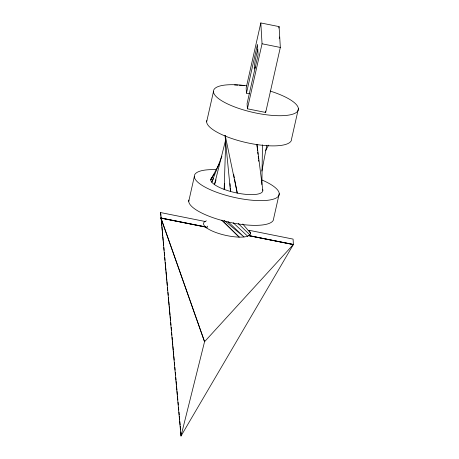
<?xml version="1.0" encoding="UTF-8"?>
<svg xmlns="http://www.w3.org/2000/svg" width="459" height="459" viewBox="0 0 459 459"><rect width="100%" height="100%" fill="white"/><g stroke="black" fill="none" stroke-linecap="round" stroke-linejoin="round"><path stroke-width="0.69" d="M261.865 184.558L262.473 144.837M225.719 141.074L224.17 189.406L224.686 183.709M255.33 67.02L255.284 67.169A10.896 0.866 -78.7 0 1 254.475 65.407A10.896 0.866 -78.7 0 1 257.275 51.322L257.757 49.681M261.882 171.035L266.799 145.262M188.735 201.346L194.306 176.617M206.642 121.87L213.446 91.702M246.472 93.171L257.459 44.414L258.078 54.828L247.085 103.585L247.395 108.794L265.675 112.455L280.329 47.449L279.089 26.611L260.81 22.95L246.162 87.962L246.472 93.171L249.283 93.734M247.395 108.794L262.049 43.783L260.81 22.95M278.774 28.01L279.089 26.611M279.256 193.635L273.679 218.364A43.456 12.531 12.7 0 1 229.758 222.363A43.456 12.531 12.7 0 1 188.884 200.038M298.396 108.714L291.591 138.888A43.456 12.531 12.7 0 1 247.671 142.892A43.456 12.531 12.7 0 1 206.797 120.562M225.53 140.402L214.468 184.587L216.046 179.842M279.215 38.344L279.709 37.03M221.898 156.175L211.754 182.148L213.659 178.304M206.349 220.819L204.094 222.087L203.406 223.791L204.318 225.817L206.779 228.025A24.143 6.96 12.7 0 0 247.648 236.213L249.903 234.945L250.597 233.241L249.685 231.216L248.91 230.521M206.779 228.025L207.657 226.115M219.127 164.167L210.744 179.911L212.695 176.944M265.52 150.776L268.544 145.136M248.485 235.656L293.393 244.469L293.077 239.099L249.214 230.309M248.64 235.513L293.393 244.475L180.995 436.05L160.604 212.563L205.162 221.49M214.669 173.295L211.507 178.029A26.639 7.683 12.7 0 0 235.547 192.717A26.639 7.683 12.7 0 0 262.537 189.257M293.393 244.469L204.559 341.703L180.995 436.05L180.754 432.017M234.543 84.955L237.986 85.139M239.363 85.213L244.182 85.477M205.489 226.872L160.925 217.945L204.559 341.703L160.943 218.117L206.252 227.079M262.049 43.783L280.329 47.449M160.943 218.117L206.464 227.239M248.744 235.587L293.307 244.63M224.187 220.4L243.987 236.953L228.02 221.64M233.235 222.787L247.648 236.213M238.232 223.522L249.903 234.945M221.806 220.142L239.168 237.119L222.058 220.268M242.782 224.009L250.597 233.241M225.271 135.669L237.251 193.078L234.572 179.119M233.631 174.231L234.302 177.725M256.948 144.361L262.818 190.342M256.874 144.35L257.591 150.701M257.746 152.113L257.987 154.23M258.228 156.347L258.463 158.464M258.624 159.875L258.784 161.287M225.025 135.359L230.498 191.455L230.286 187.909M160.604 212.563L160.868 215.414M161 216.837L161.327 220.406M161.522 222.54L161.786 225.392M161.918 226.821L162.245 230.384M162.377 231.806L162.704 235.369M162.836 236.798L163.163 240.361M163.295 241.784L163.622 245.353M163.823 247.487L164.081 250.339M164.282 252.479L164.54 255.33M164.741 257.47L164.999 260.316M165.2 262.456L165.458 265.308M165.59 266.731L165.917 270.299M166.049 271.722L166.376 275.285M166.508 276.714L166.835 280.277M166.967 281.7L167.294 285.263M167.495 287.403L167.753 290.254M167.954 292.394L168.212 295.246M168.413 297.38L168.671 300.232M168.803 301.661L169.13 305.224M169.262 306.646L169.589 310.209M169.721 311.638L170.048 315.201M170.18 316.63L170.507 320.193M170.708 322.327L170.966 325.179M171.167 327.319L171.425 330.17M171.626 332.31L171.884 335.162M172.085 337.296L172.343 340.148M172.475 341.576L172.802 345.139M172.934 346.562L173.261 350.125M173.393 351.554L173.726 355.117M173.852 356.54L174.185 360.108M174.38 362.243L174.644 365.094M174.839 367.234L175.103 370.086M175.298 372.22L175.562 375.072M175.757 377.212L176.021 380.063M176.147 381.486L176.48 385.055M176.606 386.478L176.939 390.041M177.065 391.47L177.398 395.033M177.524 396.456L177.857 400.019M178.052 402.159L178.316 405.01M178.511 407.15L178.775 410.002M178.97 412.136L179.234 414.988M179.366 416.416L179.693 419.979M179.825 421.402L180.152 424.965M180.284 426.394L180.611 429.957M265.6 111.153L265.675 112.455M230.028 183.646L230.2 186.486M262.026 180.014A43.456 12.531 12.7 0 1 267.018 200.348A43.456 12.531 12.7 0 1 202.947 185.912A43.456 12.531 12.7 0 1 216.149 169.675M270.15 91.06A43.456 12.531 12.7 0 1 288.958 115.066A43.456 12.531 12.7 0 1 219.769 99.5A43.456 12.531 12.7 0 1 246.867 85.822"/></g></svg>
